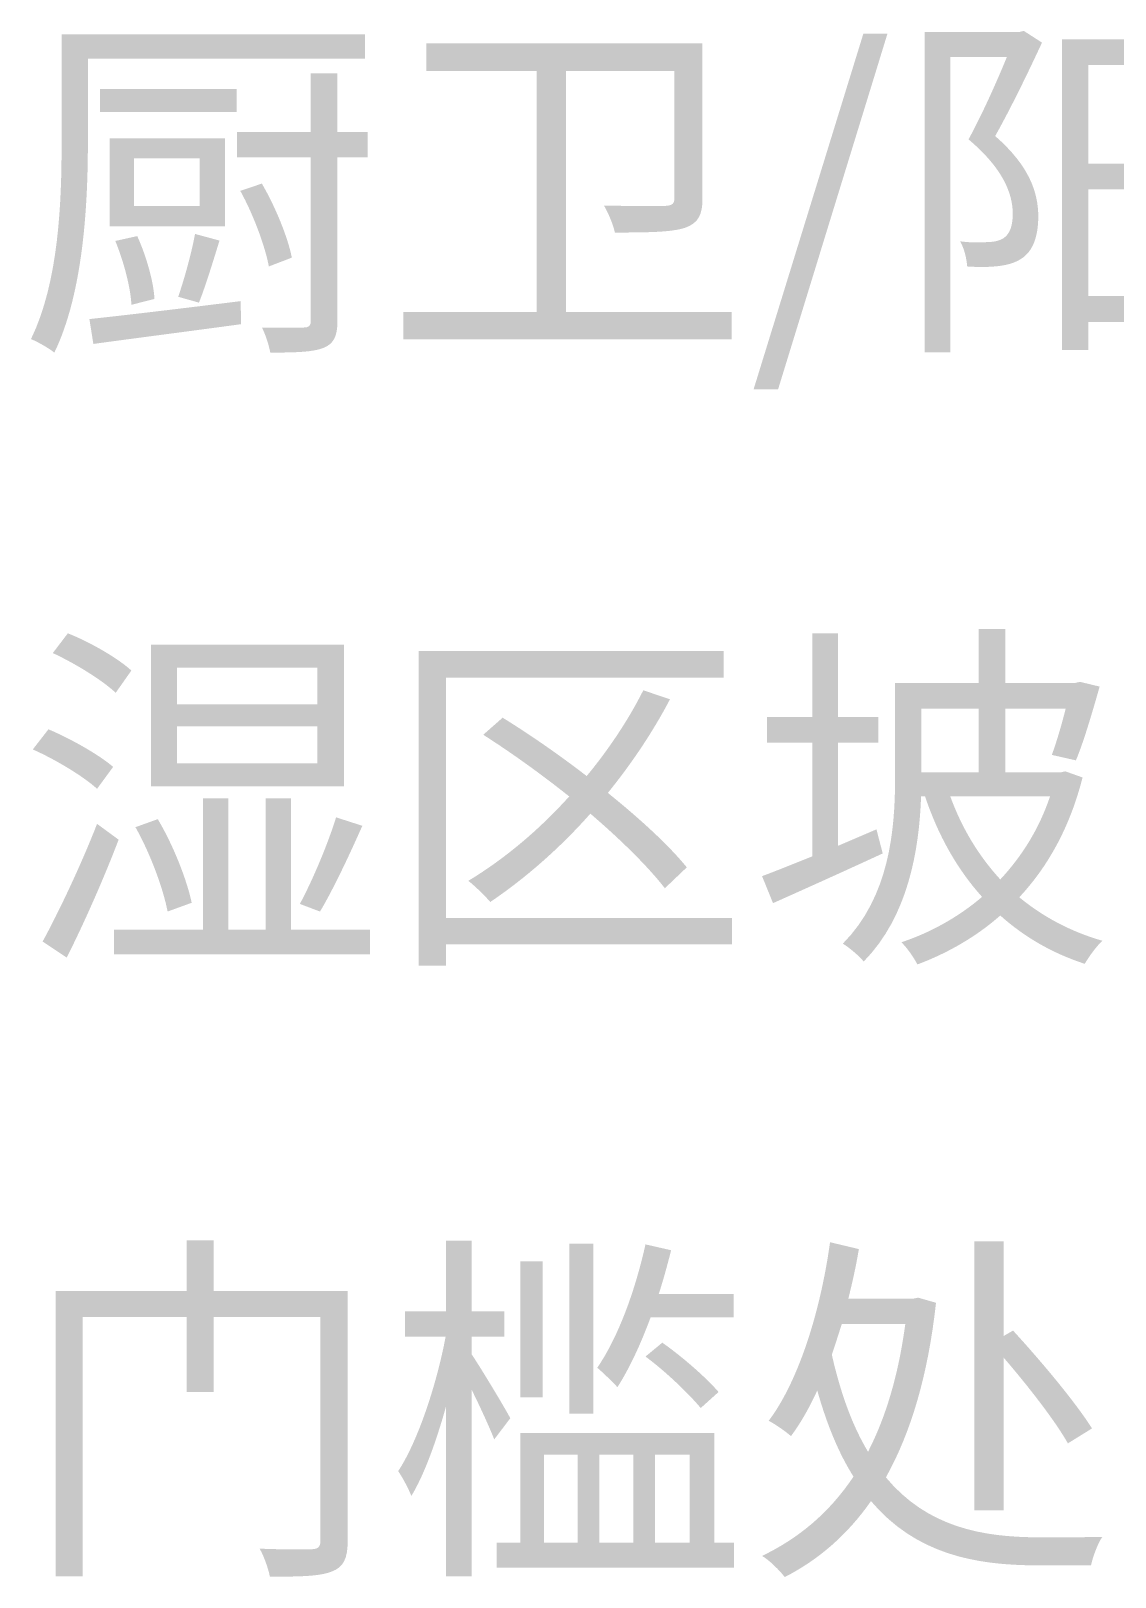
# Model space of a CAD drawing. Header units: millimetres. Extents: x -4600 to 229000, y -4300 to 19460.
# Drawn here: x 138209 to 139059, y 12972 to 14185 of the extents above; entities that cross this region are included whole.
import ezdxf

# ---------------------------------------------------------------- set-up
doc = ezdxf.new("R2010")
doc.units = ezdxf.units.MM
doc.header["$LTSCALE"] = 100
doc.layers.add('R2-LEGEND', color=7, linetype='Continuous', lineweight=18)

# ---------------------------------------------------------------- blocks, each defined once
blk = doc.blocks.new('A04_SHEET')
at = {"layer": 'R2-LEGEND'}
h = blk.add_hatch(color=256, dxfattribs=at)
edge = h.paths.add_edge_path()
edge.add_line((18233.5, 14182.2), (18233.5, 14097.1))
edge.add_spline(control_points=[(18233.5, 14097.1), (18233.5, 14051.8), (18231.5, 13988.2), (18209.5, 13943)], knot_values=[0, 0, 0, 0, 1, 1, 1, 1], degree=3, periodic=0)
edge.add_spline(control_points=[(18209.5, 13943), (18214.6, 13941), (18224.1, 13935.5), (18227.8, 13932.4)], knot_values=[0, 0, 0, 0, 1, 1, 1, 1], degree=3, periodic=0)
edge.add_spline(control_points=[(18227.8, 13932.4), (18250.7, 13979.6), (18254.1, 14049.5), (18254.1, 14097.1)], knot_values=[0, 0, 0, 0, 1, 1, 1, 1], degree=3, periodic=0)
edge.add_line((18254.1, 14097.1), (18254.1, 14163))
edge.add_line((18254.1, 14163), (18471.3, 14163))
edge.add_line((18471.3, 14163), (18471.3, 14182.2))
edge.add_line((18471.3, 14182.2), (18233.5, 14182.2))
edge = h.paths.add_edge_path(flags=0)
edge.add_line((18428.9, 14151.5), (18428.9, 14105.4))
edge.add_line((18428.9, 14105.4), (18371, 14105.4))
edge.add_line((18371, 14105.4), (18371, 14085.6))
edge.add_line((18371, 14085.6), (18428.9, 14085.6))
edge.add_line((18428.9, 14085.6), (18428.9, 13957.6))
edge.add_spline(control_points=[(18428.9, 13957.6), (18428.9, 13953.6), (18427.8, 13952.1), (18423.5, 13952.1)], knot_values=[0, 0, 0, 0, 1, 1, 1, 1], degree=3, periodic=0)
edge.add_spline(control_points=[(18423.5, 13952.1), (18419.2, 13951.8), (18405.4, 13951.8), (18390.5, 13952.1)], knot_values=[0, 0, 0, 0, 1, 1, 1, 1], degree=3, periodic=0)
edge.add_spline(control_points=[(18390.5, 13952.1), (18393.4, 13946.7), (18396.2, 13937.8), (18397.1, 13932.4)], knot_values=[0, 0, 0, 0, 1, 1, 1, 1], degree=3, periodic=0)
edge.add_spline(control_points=[(18397.1, 13932.4), (18417.7, 13932.4), (18430.9, 13932.9), (18438.9, 13936.1)], knot_values=[0, 0, 0, 0, 1, 1, 1, 1], degree=3, periodic=0)
edge.add_spline(control_points=[(18438.9, 13936.1), (18447, 13939.5), (18449.8, 13945.3), (18449.8, 13957.6)], knot_values=[0, 0, 0, 0, 1, 1, 1, 1], degree=3, periodic=0)
edge.add_line((18449.8, 13957.6), (18449.8, 14085.6))
edge.add_line((18449.8, 14085.6), (18473.6, 14085.6))
edge.add_line((18473.6, 14085.6), (18473.6, 14105.4))
edge.add_line((18473.6, 14105.4), (18449.8, 14105.4))
edge.add_line((18449.8, 14105.4), (18449.8, 14151.5))
edge.add_line((18449.8, 14151.5), (18428.9, 14151.5))
edge = h.paths.add_edge_path(flags=0)
edge.add_spline(control_points=[(18373.6, 14059.3), (18383.9, 14040.7), (18393.1, 14015.7), (18396, 14000)], knot_values=[0, 0, 0, 0, 1, 1, 1, 1], degree=3, periodic=0)
edge.add_line((18396, 14000), (18414, 14006.9))
edge.add_spline(control_points=[(18414, 14006.9), (18411.1, 14022.3), (18401.1, 14047), (18390.5, 14065)], knot_values=[0, 0, 0, 0, 1, 1, 1, 1], degree=3, periodic=0)
edge.add_line((18390.5, 14065), (18373.6, 14059.3))
h.paths.add_polyline_path([(18271.1, 14100.5), (18271.1, 14031.5), (18361.6, 14031.5), (18361.6, 14100.5), (18271.1, 14100.5)], flags=0)
h.paths.add_polyline_path([(18290.2, 14084.8), (18341.8, 14084.8), (18341.8, 14047.5), (18290.2, 14047.5), (18290.2, 14084.8)], flags=0)
edge = h.paths.add_edge_path(flags=0)
edge.add_line((18255.3, 13958.7), (18258.4, 13939.2))
edge.add_spline(control_points=[(18258.4, 13939.2), (18289.4, 13943.5), (18332.6, 13949), (18374.2, 13954.7)], knot_values=[0, 0, 0, 0, 1, 1, 1, 1], degree=3, periodic=0)
edge.add_line((18374.2, 13954.7), (18373.9, 13972.8))
edge.add_spline(control_points=[(18373.9, 13972.8), (18330.1, 13967.3), (18284.8, 13961.9), (18255.3, 13958.7)], knot_values=[0, 0, 0, 0, 1, 1, 1, 1], degree=3, periodic=0)
h.paths.add_polyline_path([(18263.6, 14139.2), (18263.6, 14121.2), (18370.8, 14121.2), (18370.8, 14139.2), (18263.6, 14139.2)], flags=0)
edge = h.paths.add_edge_path(flags=0)
edge.add_spline(control_points=[(18338.1, 14025.5), (18335.5, 14010.9), (18329.5, 13989.4), (18324.9, 13976.2)], knot_values=[0, 0, 0, 0, 1, 1, 1, 1], degree=3, periodic=0)
edge.add_line((18324.9, 13976.2), (18341.2, 13971.6))
edge.add_spline(control_points=[(18341.2, 13971.6), (18346.1, 13983.9), (18352.1, 14003.4), (18357.3, 14020.3)], knot_values=[0, 0, 0, 0, 1, 1, 1, 1], degree=3, periodic=0)
edge.add_line((18357.3, 14020.3), (18338.1, 14025.5))
edge = h.paths.add_edge_path(flags=0)
edge.add_spline(control_points=[(18275.6, 14020), (18282.2, 14004), (18287.7, 13983.1), (18288.2, 13969.9)], knot_values=[0, 0, 0, 0, 1, 1, 1, 1], degree=3, periodic=0)
edge.add_line((18288.2, 13969.9), (18306.3, 13974.5))
edge.add_spline(control_points=[(18306.3, 13974.5), (18305.7, 13987.7), (18300, 14008), (18292.8, 14023.8)], knot_values=[0, 0, 0, 0, 1, 1, 1, 1], degree=3, periodic=0)
edge.add_line((18292.8, 14023.8), (18275.6, 14020))
for points in [[(18776.1, 13903.7), (18795.3, 13903.7), (18881, 14182.5), (18862.1, 14182.5), (18776.1, 13903.7)], [(18631.7, 13233.4), (18631.7, 13100.1), (18650.4, 13100.1), (18650.4, 13233.4), (18631.7, 13233.4)], [(18593.1, 13219.6), (18593.1, 13112.7), (18610.8, 13112.7), (18610.8, 13219.6), (18593.1, 13219.6)]]:
    blk.add_hatch(color=256, dxfattribs=at).paths.add_polyline_path(points)
h = blk.add_hatch(color=256, dxfattribs=at)
edge = h.paths.add_edge_path()
edge.add_line((18910.2, 14183.9), (18910.2, 13932.7))
edge.add_line((18910.2, 13932.7), (18930.3, 13932.7))
edge.add_line((18930.3, 13932.7), (18930.3, 14164.4))
edge.add_line((18930.3, 14164.4), (18974.7, 14164.4))
edge.add_spline(control_points=[(18974.7, 14164.4), (18966.7, 14144.9), (18955.5, 14119.7), (18944.6, 14099.7)], knot_values=[0, 0, 0, 0, 1, 1, 1, 1], degree=3, periodic=0)
edge.add_spline(control_points=[(18944.6, 14099.7), (18971.5, 14077), (18979, 14057.6), (18979.3, 14041.8)], knot_values=[0, 0, 0, 0, 1, 1, 1, 1], degree=3, periodic=0)
edge.add_spline(control_points=[(18979.3, 14041.8), (18979.3, 14032.6), (18977.3, 14025.5), (18971.8, 14022)], knot_values=[0, 0, 0, 0, 1, 1, 1, 1], degree=3, periodic=0)
edge.add_spline(control_points=[(18971.8, 14022), (18968.4, 14020), (18964.4, 14019.2), (18960.1, 14019.2)], knot_values=[0, 0, 0, 0, 1, 1, 1, 1], degree=3, periodic=0)
edge.add_spline(control_points=[(18960.1, 14019.2), (18954.1, 14018.6), (18946.3, 14018.6), (18938, 14019.7)], knot_values=[0, 0, 0, 0, 1, 1, 1, 1], degree=3, periodic=0)
edge.add_spline(control_points=[(18938, 14019.7), (18941.4, 14014), (18943.2, 14005.4), (18943.5, 14000)], knot_values=[0, 0, 0, 0, 1, 1, 1, 1], degree=3, periodic=0)
edge.add_spline(control_points=[(18943.5, 14000), (18951.8, 13999.4), (18960.9, 13999.4), (18968.1, 14000.3), (18975, 14001.1), (18981, 14002.8), (18985.9, 14006), (18995.3, 14012), (18999.3, 14023.8), (18999.3, 14039.8)], knot_values=[0, 0, 0, 0, 1, 1, 1, 2, 2, 2, 3, 3, 3, 3], degree=3, periodic=0)
edge.add_spline(control_points=[(18999.3, 14039.8), (18999, 14057.9), (18992.7, 14078.5), (18965.5, 14102.3)], knot_values=[0, 0, 0, 0, 1, 1, 1, 1], degree=3, periodic=0)
edge.add_spline(control_points=[(18965.5, 14102.3), (18977.8, 14124.3), (18991.3, 14152.1), (19002.2, 14175.6)], knot_values=[0, 0, 0, 0, 1, 1, 1, 1], degree=3, periodic=0)
edge.add_line((19002.2, 14175.6), (18987.9, 14184.8))
edge.add_line((18987.9, 14184.8), (18984.4, 14183.9))
edge.add_line((18984.4, 14183.9), (18910.2, 14183.9))
h = blk.add_hatch(color=256, dxfattribs=at)
edge = h.paths.add_edge_path()
edge.add_line((18519.4, 14175), (18519.4, 14153.3))
edge.add_line((18519.4, 14153.3), (18606, 14153.3))
edge.add_line((18606, 14153.3), (18606, 13964.2))
edge.add_line((18606, 13964.2), (18501.4, 13964.2))
edge.add_line((18501.4, 13964.2), (18501.4, 13942.7))
edge.add_line((18501.4, 13942.7), (18758.9, 13942.7))
edge.add_line((18758.9, 13942.7), (18758.9, 13964.2))
edge.add_line((18758.9, 13964.2), (18628.9, 13964.2))
edge.add_line((18628.9, 13964.2), (18628.9, 14153.3))
edge.add_line((18628.9, 14153.3), (18714, 14153.3))
edge.add_line((18714, 14153.3), (18714, 14053.8))
edge.add_spline(control_points=[(18714, 14053.8), (18714, 14049.3), (18712.5, 14047.8), (18706.8, 14047.5), (18700.8, 14047.3), (18680.7, 14047.3), (18658.7, 14047.8)], knot_values=[0, 0, 0, 0, 1, 1, 1, 2, 2, 2, 2], degree=3, periodic=0)
edge.add_spline(control_points=[(18658.7, 14047.8), (18662.1, 14042.1), (18666.1, 14032.6), (18667.3, 14026.6)], knot_values=[0, 0, 0, 0, 1, 1, 1, 1], degree=3, periodic=0)
edge.add_spline(control_points=[(18667.3, 14026.6), (18693.6, 14026.6), (18711.7, 14026.9), (18722.3, 14030.3)], knot_values=[0, 0, 0, 0, 1, 1, 1, 1], degree=3, periodic=0)
edge.add_spline(control_points=[(18722.3, 14030.3), (18732.9, 14034.1), (18736, 14040.7), (18736, 14053.3)], knot_values=[0, 0, 0, 0, 1, 1, 1, 1], degree=3, periodic=0)
edge.add_line((18736, 14053.3), (18736, 14175))
edge.add_line((18736, 14175), (18519.4, 14175))
h = blk.add_hatch(color=256, dxfattribs=at)
h.paths.add_polyline_path([(19017.9, 14178.2), (19017.9, 13934.4), (19038.6, 13934.4), (19038.6, 13956.4), (19123.9, 13956.4), (19123.9, 13937), (19145.4, 13937), (19145.4, 14178.2), (19017.9, 14178.2)])
h.paths.add_polyline_path([(19038.6, 13976.8), (19038.6, 14060.4), (19123.9, 14060.4), (19123.9, 13976.8), (19038.6, 13976.8)], flags=0)
h.paths.add_polyline_path([(19038.6, 14080.5), (19038.6, 14158.1), (19123.9, 14158.1), (19123.9, 14080.5), (19038.6, 14080.5)], flags=0)
h = blk.add_hatch(color=256, dxfattribs=at)
edge = h.paths.add_edge_path()
edge.add_spline(control_points=[(18226.6, 13696.7), (18244.4, 13688.4), (18265.6, 13675.3), (18275.9, 13665.5)], knot_values=[0, 0, 0, 0, 1, 1, 1, 1], degree=3, periodic=0)
edge.add_line((18275.9, 13665.5), (18288.2, 13683))
edge.add_spline(control_points=[(18288.2, 13683), (18277.6, 13692.7), (18256.2, 13705.1), (18238.4, 13712.2)], knot_values=[0, 0, 0, 0, 1, 1, 1, 1], degree=3, periodic=0)
edge.add_line((18238.4, 13712.2), (18226.6, 13696.7))
h = blk.add_hatch(color=256, dxfattribs=at)
edge = h.paths.add_edge_path()
edge.add_line((18782.7, 13521.7), (18791.3, 13500.5))
edge.add_spline(control_points=[(18791.3, 13500.5), (18815.7, 13511.4), (18847.5, 13525.7), (18877.3, 13539.5)], knot_values=[0, 0, 0, 0, 1, 1, 1, 1], degree=3, periodic=0)
edge.add_line((18877.3, 13539.5), (18872.4, 13558.4))
edge.add_line((18872.4, 13558.4), (18842.3, 13545.5))
edge.add_line((18842.3, 13545.5), (18842.3, 13626.3))
edge.add_line((18842.3, 13626.3), (18873.8, 13626.3))
edge.add_line((18873.8, 13626.3), (18873.8, 13646.6))
edge.add_line((18873.8, 13646.6), (18842.3, 13646.6))
edge.add_line((18842.3, 13646.6), (18842.3, 13712.2))
edge.add_line((18842.3, 13712.2), (18822, 13712.2))
edge.add_line((18822, 13712.2), (18822, 13646.6))
edge.add_line((18822, 13646.6), (18786.5, 13646.6))
edge.add_line((18786.5, 13646.6), (18786.5, 13626.3))
edge.add_line((18786.5, 13626.3), (18822, 13626.3))
edge.add_line((18822, 13626.3), (18822, 13537.2))
edge.add_spline(control_points=[(18822, 13537.2), (18807.1, 13531.2), (18793.6, 13525.7), (18782.7, 13521.7)], knot_values=[0, 0, 0, 0, 1, 1, 1, 1], degree=3, periodic=0)
h = blk.add_hatch(color=256, dxfattribs=at)
edge = h.paths.add_edge_path()
edge.add_line((18887, 13673.3), (18887, 13598.8))
edge.add_spline(control_points=[(18887, 13598.8), (18887, 13558.4), (18882.7, 13505.7), (18846, 13468.7)], knot_values=[0, 0, 0, 0, 1, 1, 1, 1], degree=3, periodic=0)
edge.add_spline(control_points=[(18846, 13468.7), (18850.6, 13466.1), (18858.9, 13459), (18862.4, 13454.7)], knot_values=[0, 0, 0, 0, 1, 1, 1, 1], degree=3, periodic=0)
edge.add_spline(control_points=[(18862.4, 13454.7), (18897.3, 13490.2), (18905.9, 13542.3), (18907.4, 13584.2)], knot_values=[0, 0, 0, 0, 1, 1, 1, 1], degree=3, periodic=0)
edge.add_line((18907.4, 13584.2), (18910.5, 13584.2))
edge.add_spline(control_points=[(18910.5, 13584.2), (18920.8, 13553.5), (18935.7, 13527.1), (18955.2, 13505.4)], knot_values=[0, 0, 0, 0, 1, 1, 1, 1], degree=3, periodic=0)
edge.add_spline(control_points=[(18955.2, 13505.4), (18936.3, 13489.3), (18914.5, 13477.3), (18891.9, 13469.8)], knot_values=[0, 0, 0, 0, 1, 1, 1, 1], degree=3, periodic=0)
edge.add_spline(control_points=[(18891.9, 13469.8), (18896.5, 13465.5), (18901.9, 13457.5), (18904.5, 13452.4)], knot_values=[0, 0, 0, 0, 1, 1, 1, 1], degree=3, periodic=0)
edge.add_spline(control_points=[(18904.5, 13452.4), (18928, 13461.2), (18950.3, 13473.9), (18969.5, 13490.8)], knot_values=[0, 0, 0, 0, 1, 1, 1, 1], degree=3, periodic=0)
edge.add_spline(control_points=[(18969.5, 13490.8), (18988.1, 13474.1), (19010.2, 13461.2), (19035.7, 13452.9)], knot_values=[0, 0, 0, 0, 1, 1, 1, 1], degree=3, periodic=0)
edge.add_spline(control_points=[(19035.7, 13452.9), (19038.9, 13458.4), (19044.9, 13466.7), (19049.5, 13471)], knot_values=[0, 0, 0, 0, 1, 1, 1, 1], degree=3, periodic=0)
edge.add_spline(control_points=[(19049.5, 13471), (19024.5, 13478.2), (19002.8, 13489.9), (18984.4, 13505.1)], knot_values=[0, 0, 0, 0, 1, 1, 1, 1], degree=3, periodic=0)
edge.add_spline(control_points=[(18984.4, 13505.1), (19006.8, 13529.1), (19024.2, 13560.1), (19034, 13599.1)], knot_values=[0, 0, 0, 0, 1, 1, 1, 1], degree=3, periodic=0)
edge.add_line((19034, 13599.1), (19020.5, 13603.9))
edge.add_line((19020.5, 13603.9), (19016.8, 13603.1))
edge.add_line((19016.8, 13603.1), (18973.5, 13603.1))
edge.add_line((18973.5, 13603.1), (18973.5, 13653.2))
edge.add_line((18973.5, 13653.2), (19020.8, 13653.2))
edge.add_spline(control_points=[(19020.8, 13653.2), (19017.4, 13639.7), (19013.4, 13626.3), (19009.9, 13616.8)], knot_values=[0, 0, 0, 0, 1, 1, 1, 1], degree=3, periodic=0)
edge.add_line((19009.9, 13616.8), (19028.8, 13612.5))
edge.add_spline(control_points=[(19028.8, 13612.5), (19034.8, 13626.8), (19041.7, 13650.3), (19047.4, 13670.4)], knot_values=[0, 0, 0, 0, 1, 1, 1, 1], degree=3, periodic=0)
edge.add_line((19047.4, 13670.4), (19032, 13674.1))
edge.add_line((19032, 13674.1), (19028.3, 13673.3))
edge.add_line((19028.3, 13673.3), (18973.5, 13673.3))
edge.add_line((18973.5, 13673.3), (18973.5, 13715.7))
edge.add_line((18973.5, 13715.7), (18952.6, 13715.7))
edge.add_line((18952.6, 13715.7), (18952.6, 13673.3))
edge.add_line((18952.6, 13673.3), (18887, 13673.3))
edge = h.paths.add_edge_path(flags=0)
edge.add_spline(control_points=[(19008.5, 13584.2), (18999.9, 13558.7), (18986.4, 13537.2), (18969.5, 13519.1)], knot_values=[0, 0, 0, 0, 1, 1, 1, 1], degree=3, periodic=0)
edge.add_spline(control_points=[(18969.5, 13519.1), (18952.6, 13537.5), (18939.4, 13559.2), (18930.3, 13584.2)], knot_values=[0, 0, 0, 0, 1, 1, 1, 1], degree=3, periodic=0)
edge.add_line((18930.3, 13584.2), (19008.5, 13584.2))
h.paths.add_polyline_path([(18952.6, 13653.2), (18952.6, 13603.1), (18907.6, 13603.1), (18907.6, 13653.2), (18952.6, 13653.2)], flags=0)
h = blk.add_hatch(color=256, dxfattribs=at)
h.paths.add_polyline_path([(18303.7, 13703.3), (18303.7, 13592.2), (18455, 13592.2), (18455, 13703.3), (18303.7, 13703.3)])
h.paths.add_polyline_path([(18324.1, 13639.2), (18434.1, 13639.2), (18434.1, 13610.2), (18324.1, 13610.2), (18324.1, 13639.2)], flags=0)
h.paths.add_polyline_path([(18324.1, 13685.3), (18434.1, 13685.3), (18434.1, 13656.6), (18324.1, 13656.6), (18324.1, 13685.3)], flags=0)
h = blk.add_hatch(color=256, dxfattribs=at)
h.paths.add_polyline_path([(18513.4, 13698.2), (18513.4, 13451.5), (18534.9, 13451.5), (18534.9, 13468.1), (18759.2, 13468.1), (18759.2, 13488.8), (18534.9, 13488.8), (18534.9, 13677.3), (18752.6, 13677.3), (18752.6, 13698.2), (18513.4, 13698.2)])
edge = h.paths.add_edge_path(flags=0)
edge.add_spline(control_points=[(18564.1, 13632.6), (18586.2, 13618.5), (18609.7, 13601.6), (18631.5, 13584.2)], knot_values=[0, 0, 0, 0, 1, 1, 1, 1], degree=3, periodic=0)
edge.add_spline(control_points=[(18631.5, 13584.2), (18607.7, 13557.8), (18580.8, 13535.2), (18552.4, 13518)], knot_values=[0, 0, 0, 0, 1, 1, 1, 1], degree=3, periodic=0)
edge.add_spline(control_points=[(18552.4, 13518), (18557.3, 13514.2), (18565.9, 13505.9), (18569.6, 13501.4)], knot_values=[0, 0, 0, 0, 1, 1, 1, 1], degree=3, periodic=0)
edge.add_spline(control_points=[(18569.6, 13501.4), (18597.1, 13520), (18624, 13543.5), (18648.1, 13570.7)], knot_values=[0, 0, 0, 0, 1, 1, 1, 1], degree=3, periodic=0)
edge.add_spline(control_points=[(18648.1, 13570.7), (18672.1, 13550.1), (18693.1, 13529.4), (18706.5, 13512.2)], knot_values=[0, 0, 0, 0, 1, 1, 1, 1], degree=3, periodic=0)
edge.add_line((18706.5, 13512.2), (18723.7, 13528.6))
edge.add_spline(control_points=[(18723.7, 13528.6), (18709.4, 13546.1), (18687, 13566.7), (18661.8, 13587)], knot_values=[0, 0, 0, 0, 1, 1, 1, 1], degree=3, periodic=0)
edge.add_spline(control_points=[(18661.8, 13587), (18680.2, 13609.7), (18696.8, 13634.3), (18710.5, 13660.4)], knot_values=[0, 0, 0, 0, 1, 1, 1, 1], degree=3, periodic=0)
edge.add_line((18710.5, 13660.4), (18689.6, 13667.5))
edge.add_spline(control_points=[(18689.6, 13667.5), (18677.6, 13643.7), (18662.4, 13621.1), (18645.2, 13600.2)], knot_values=[0, 0, 0, 0, 1, 1, 1, 1], degree=3, periodic=0)
edge.add_spline(control_points=[(18645.2, 13600.2), (18623.7, 13616.8), (18600.5, 13632.9), (18579.3, 13646)], knot_values=[0, 0, 0, 0, 1, 1, 1, 1], degree=3, periodic=0)
edge.add_line((18579.3, 13646), (18564.1, 13632.6))
h = blk.add_hatch(color=256, dxfattribs=at)
edge = h.paths.add_edge_path()
edge.add_spline(control_points=[(18210.9, 13621.1), (18228.9, 13613.1), (18250.7, 13599.9), (18261.3, 13590.2)], knot_values=[0, 0, 0, 0, 1, 1, 1, 1], degree=3, periodic=0)
edge.add_line((18261.3, 13590.2), (18273.9, 13607.4))
edge.add_spline(control_points=[(18273.9, 13607.4), (18262.7, 13617.1), (18240.7, 13629.4), (18223.2, 13636.9)], knot_values=[0, 0, 0, 0, 1, 1, 1, 1], degree=3, periodic=0)
edge.add_line((18223.2, 13636.9), (18210.9, 13621.1))
h = blk.add_hatch(color=256, dxfattribs=at)
h.paths.add_polyline_path([(18393.4, 13582.7), (18393.4, 13479.6), (18364.2, 13479.6), (18364.2, 13582.7), (18344.4, 13582.7), (18344.4, 13479.6), (18274.5, 13479.6), (18274.5, 13460.4), (18475.3, 13460.4), (18475.3, 13479.6), (18413.4, 13479.6), (18413.4, 13582.7), (18393.4, 13582.7)])
edge = h.paths.add_edge_path(flags=0)
edge.add_spline(control_points=[(18448.7, 13567.8), (18442.4, 13547.2), (18430.1, 13518), (18420.3, 13499.9)], knot_values=[0, 0, 0, 0, 1, 1, 1, 1], degree=3, periodic=0)
edge.add_line((18420.3, 13499.9), (18436.1, 13493.9))
edge.add_spline(control_points=[(18436.1, 13493.9), (18446.4, 13511.1), (18459.3, 13538.6), (18469.3, 13561.2)], knot_values=[0, 0, 0, 0, 1, 1, 1, 1], degree=3, periodic=0)
edge.add_line((18469.3, 13561.2), (18448.7, 13567.8))
edge = h.paths.add_edge_path(flags=0)
edge.add_spline(control_points=[(18291.4, 13560.1), (18302.9, 13539.7), (18313.2, 13512), (18316.6, 13493.9)], knot_values=[0, 0, 0, 0, 1, 1, 1, 1], degree=3, periodic=0)
edge.add_line((18316.6, 13493.9), (18335.5, 13500.8))
edge.add_spline(control_points=[(18335.5, 13500.8), (18331.8, 13518.5), (18321.2, 13545.8), (18308.9, 13566.4)], knot_values=[0, 0, 0, 0, 1, 1, 1, 1], degree=3, periodic=0)
edge.add_line((18308.9, 13566.4), (18291.4, 13560.1))
h = blk.add_hatch(color=256, dxfattribs=at)
edge = h.paths.add_edge_path()
edge.add_line((18218.6, 13470.4), (18237.5, 13457.8))
edge.add_spline(control_points=[(18237.5, 13457.8), (18251, 13484.5), (18266.8, 13520.3), (18278.2, 13550.3)], knot_values=[0, 0, 0, 0, 1, 1, 1, 1], degree=3, periodic=0)
edge.add_line((18278.2, 13550.3), (18261.3, 13562.7))
edge.add_spline(control_points=[(18261.3, 13562.7), (18248.7, 13530.3), (18230.9, 13492.8), (18218.6, 13470.4)], knot_values=[0, 0, 0, 0, 1, 1, 1, 1], degree=3, periodic=0)
h = blk.add_hatch(color=256, dxfattribs=at)
edge = h.paths.add_edge_path()
edge.add_line((18331.5, 13235.9), (18331.5, 13196.1))
edge.add_line((18331.5, 13196.1), (18228.9, 13196.1))
edge.add_line((18228.9, 13196.1), (18228.9, 12972.4))
edge.add_line((18228.9, 12972.4), (18250.1, 12972.4))
edge.add_line((18250.1, 12972.4), (18250.1, 13175.8))
edge.add_line((18250.1, 13175.8), (18331.5, 13175.8))
edge.add_line((18331.5, 13175.8), (18331.5, 13117))
edge.add_line((18331.5, 13117), (18352.7, 13117))
edge.add_line((18352.7, 13117), (18352.7, 13175.8))
edge.add_line((18352.7, 13175.8), (18436.4, 13175.8))
edge.add_line((18436.4, 13175.8), (18436.4, 13000.2))
edge.add_spline(control_points=[(18436.4, 13000.2), (18436.4, 12995.3), (18434.6, 12993.9), (18429.5, 12993.6)], knot_values=[0, 0, 0, 0, 1, 1, 1, 1], degree=3, periodic=0)
edge.add_spline(control_points=[(18429.5, 12993.6), (18424.3, 12993.6), (18406.6, 12993.3), (18388.8, 12994.1)], knot_values=[0, 0, 0, 0, 1, 1, 1, 1], degree=3, periodic=0)
edge.add_spline(control_points=[(18388.8, 12994.1), (18392.2, 12988.1), (18395.7, 12978.1), (18396.8, 12972.1)], knot_values=[0, 0, 0, 0, 1, 1, 1, 1], degree=3, periodic=0)
edge.add_spline(control_points=[(18396.8, 12972.1), (18420.3, 12972.1), (18436.1, 12972.4), (18445.2, 12976.1)], knot_values=[0, 0, 0, 0, 1, 1, 1, 1], degree=3, periodic=0)
edge.add_spline(control_points=[(18445.2, 12976.1), (18454.4, 12979.5), (18457.8, 12986.1), (18457.8, 12999.9)], knot_values=[0, 0, 0, 0, 1, 1, 1, 1], degree=3, periodic=0)
edge.add_line((18457.8, 12999.9), (18457.8, 13196.1))
edge.add_line((18457.8, 13196.1), (18352.7, 13196.1))
edge.add_line((18352.7, 13196.1), (18352.7, 13235.9))
edge.add_line((18352.7, 13235.9), (18331.5, 13235.9))
h = blk.add_hatch(color=256, dxfattribs=at)
edge = h.paths.add_edge_path()
edge.add_line((18534.9, 13235.7), (18534.9, 13180.4))
edge.add_line((18534.9, 13180.4), (18502.8, 13180.4))
edge.add_line((18502.8, 13180.4), (18502.8, 13160.3))
edge.add_line((18502.8, 13160.3), (18534.6, 13160.3))
edge.add_spline(control_points=[(18534.6, 13160.3), (18527.5, 13122.5), (18512.6, 13077.8), (18497.4, 13054.9)], knot_values=[0, 0, 0, 0, 1, 1, 1, 1], degree=3, periodic=0)
edge.add_spline(control_points=[(18497.4, 13054.9), (18500.8, 13050), (18505.7, 13040.8), (18507.7, 13035.4)], knot_values=[0, 0, 0, 0, 1, 1, 1, 1], degree=3, periodic=0)
edge.add_spline(control_points=[(18507.7, 13035.4), (18517.7, 13051.7), (18527.2, 13078.1), (18534.9, 13105.6)], knot_values=[0, 0, 0, 0, 1, 1, 1, 1], degree=3, periodic=0)
edge.add_line((18534.9, 13105.6), (18534.9, 12972.4))
edge.add_line((18534.9, 12972.4), (18555, 12972.4))
edge.add_line((18555, 12972.4), (18555, 13118.8))
edge.add_spline(control_points=[(18555, 13118.8), (18561.8, 13105), (18569.3, 13088.7), (18572.7, 13079.8)], knot_values=[0, 0, 0, 0, 1, 1, 1, 1], degree=3, periodic=0)
edge.add_line((18572.7, 13079.8), (18585.3, 13096.4))
edge.add_spline(control_points=[(18585.3, 13096.4), (18581, 13104.7), (18562.1, 13136), (18555, 13146.6)], knot_values=[0, 0, 0, 0, 1, 1, 1, 1], degree=3, periodic=0)
edge.add_line((18555, 13146.6), (18555, 13160.3))
edge.add_line((18555, 13160.3), (18580.5, 13160.3))
edge.add_line((18580.5, 13160.3), (18580.5, 13180.4))
edge.add_line((18580.5, 13180.4), (18555, 13180.4))
edge.add_line((18555, 13180.4), (18555, 13235.7))
edge.add_line((18555, 13235.7), (18534.9, 13235.7))
h = blk.add_hatch(color=256, dxfattribs=at)
edge = h.paths.add_edge_path()
edge.add_spline(control_points=[(18836, 13234.5), (18828.3, 13178.4), (18810.5, 13124.2), (18787.9, 13094.4)], knot_values=[0, 0, 0, 0, 1, 1, 1, 1], degree=3, periodic=0)
edge.add_spline(control_points=[(18787.9, 13094.4), (18793.6, 13091.5), (18801.4, 13085.8), (18805.4, 13082.4)], knot_values=[0, 0, 0, 0, 1, 1, 1, 1], degree=3, periodic=0)
edge.add_spline(control_points=[(18805.4, 13082.4), (18812.8, 13092.4), (18819.7, 13104.4), (18826, 13118.2)], knot_values=[0, 0, 0, 0, 1, 1, 1, 1], degree=3, periodic=0)
edge.add_spline(control_points=[(18826, 13118.2), (18833.7, 13090.7), (18843.2, 13068.3), (18854.4, 13050.6)], knot_values=[0, 0, 0, 0, 1, 1, 1, 1], degree=3, periodic=0)
edge.add_spline(control_points=[(18854.4, 13050.6), (18835.4, 13022.2), (18811.4, 13002.2), (18782.7, 12988.4)], knot_values=[0, 0, 0, 0, 1, 1, 1, 1], degree=3, periodic=0)
edge.add_spline(control_points=[(18782.7, 12988.4), (18788.2, 12985.3), (18796.8, 12976.7), (18800.5, 12971.8)], knot_values=[0, 0, 0, 0, 1, 1, 1, 1], degree=3, periodic=0)
edge.add_spline(control_points=[(18800.5, 12971.8), (18826.8, 12985.3), (18849.5, 13004.7), (18868.1, 13031.4)], knot_values=[0, 0, 0, 0, 1, 1, 1, 1], degree=3, periodic=0)
edge.add_spline(control_points=[(18868.1, 13031.4), (18903.1, 12990.1), (18949.2, 12981), (18998.5, 12981)], knot_values=[0, 0, 0, 0, 1, 1, 1, 1], degree=3, periodic=0)
edge.add_line((18998.5, 12981), (19040.6, 12981))
edge.add_spline(control_points=[(19040.6, 12981), (19042, 12987.3), (19045.7, 12997.9), (19049.5, 13003.3)], knot_values=[0, 0, 0, 0, 1, 1, 1, 1], degree=3, periodic=0)
edge.add_spline(control_points=[(19049.5, 13003.3), (19038.3, 13003), (19008.5, 13003), (18999.6, 13003), (18955.5, 13003), (18912.2, 13011), (18879.8, 13050)], knot_values=[0, 0, 0, 0, 1, 1, 1, 2, 2, 2, 2], degree=3, periodic=0)
edge.add_spline(control_points=[(18879.8, 13050), (18899.3, 13085), (18912.8, 13129.7), (18919.1, 13187)], knot_values=[0, 0, 0, 0, 1, 1, 1, 1], degree=3, periodic=0)
edge.add_line((18919.1, 13187), (18905.1, 13191))
edge.add_line((18905.1, 13191), (18900.8, 13190.1))
edge.add_line((18900.8, 13190.1), (18850.3, 13190.1))
edge.add_spline(control_points=[(18850.3, 13190.1), (18853.5, 13202.7), (18856.4, 13215.9), (18858.6, 13229.1)], knot_values=[0, 0, 0, 0, 1, 1, 1, 1], degree=3, periodic=0)
edge.add_line((18858.6, 13229.1), (18836, 13234.5))
edge = h.paths.add_edge_path(flags=0)
edge.add_line((18949.2, 13235.1), (18949.2, 13024.2))
edge.add_line((18949.2, 13024.2), (18972.1, 13024.2))
edge.add_line((18972.1, 13024.2), (18972.1, 13144))
edge.add_spline(control_points=[(18972.1, 13144), (18991.6, 13121.3), (19012.5, 13094.4), (19022.5, 13076.7)], knot_values=[0, 0, 0, 0, 1, 1, 1, 1], degree=3, periodic=0)
edge.add_line((19022.5, 13076.7), (19041.4, 13088.4))
edge.add_spline(control_points=[(19041.4, 13088.4), (19028.5, 13109), (19001.3, 13141.4), (18979.5, 13165.2)], knot_values=[0, 0, 0, 0, 1, 1, 1, 1], degree=3, periodic=0)
edge.add_line((18979.5, 13165.2), (18972.1, 13160.9))
edge.add_line((18972.1, 13160.9), (18972.1, 13235.1))
edge.add_line((18972.1, 13235.1), (18949.2, 13235.1))
edge = h.paths.add_edge_path(flags=0)
edge.add_spline(control_points=[(18895, 13170.3), (18889.6, 13129.9), (18879.6, 13097), (18865.8, 13070.1)], knot_values=[0, 0, 0, 0, 1, 1, 1, 1], degree=3, periodic=0)
edge.add_spline(control_points=[(18865.8, 13070.1), (18854.1, 13089.5), (18844.6, 13114.5), (18837.4, 13146.3)], knot_values=[0, 0, 0, 0, 1, 1, 1, 1], degree=3, periodic=0)
edge.add_spline(control_points=[(18837.4, 13146.3), (18840, 13154), (18842.6, 13162), (18845.2, 13170.3)], knot_values=[0, 0, 0, 0, 1, 1, 1, 1], degree=3, periodic=0)
edge.add_line((18845.2, 13170.3), (18895, 13170.3))
h = blk.add_hatch(color=256, dxfattribs=at)
edge = h.paths.add_edge_path()
edge.add_spline(control_points=[(18691.3, 13232.8), (18683.3, 13196.7), (18670.1, 13160.3), (18653.5, 13136)], knot_values=[0, 0, 0, 0, 1, 1, 1, 1], degree=3, periodic=0)
edge.add_spline(control_points=[(18653.5, 13136), (18658.1, 13132.2), (18666.1, 13124.2), (18669.3, 13120.8)], knot_values=[0, 0, 0, 0, 1, 1, 1, 1], degree=3, periodic=0)
edge.add_spline(control_points=[(18669.3, 13120.8), (18678.7, 13135.4), (18687.6, 13154.6), (18695.3, 13175.5)], knot_values=[0, 0, 0, 0, 1, 1, 1, 1], degree=3, periodic=0)
edge.add_line((18695.3, 13175.5), (18760.4, 13175.5))
edge.add_line((18760.4, 13175.5), (18760.4, 13193.8))
edge.add_line((18760.4, 13193.8), (18701.7, 13193.8))
edge.add_spline(control_points=[(18701.7, 13193.8), (18705.4, 13205.3), (18708.5, 13216.7), (18711.4, 13228.2)], knot_values=[0, 0, 0, 0, 1, 1, 1, 1], degree=3, periodic=0)
edge.add_line((18711.4, 13228.2), (18691.3, 13232.8))
edge = h.paths.add_edge_path(flags=0)
edge.add_spline(control_points=[(18691.3, 13144.8), (18707.1, 13133.1), (18725.4, 13115.6), (18734.6, 13104.4)], knot_values=[0, 0, 0, 0, 1, 1, 1, 1], degree=3, periodic=0)
edge.add_line((18734.6, 13104.4), (18748.6, 13117))
edge.add_spline(control_points=[(18748.6, 13117), (18739.5, 13127.6), (18721.1, 13144), (18704.5, 13155.7)], knot_values=[0, 0, 0, 0, 1, 1, 1, 1], degree=3, periodic=0)
edge.add_line((18704.5, 13155.7), (18691.3, 13144.8))
h = blk.add_hatch(color=256, dxfattribs=at)
h.paths.add_polyline_path([(18574.7, 12998.7), (18574.7, 12979.2), (18760.7, 12979.2), (18760.7, 12998.7), (18745.2, 12998.7), (18745.2, 13084.7), (18593.1, 13084.7), (18593.1, 12998.7), (18574.7, 12998.7)])
h.paths.add_polyline_path([(18698.8, 12998.7), (18698.8, 13067.8), (18726, 13067.8), (18726, 12998.7), (18698.8, 12998.7)], flags=0)
h.paths.add_polyline_path([(18655.2, 12998.7), (18655.2, 13067.8), (18681.9, 13067.8), (18681.9, 12998.7), (18655.2, 12998.7)], flags=0)
h.paths.add_polyline_path([(18611.7, 12998.7), (18611.7, 13067.8), (18638, 13067.8), (18638, 12998.7), (18611.7, 12998.7)], flags=0)

msp = doc.modelspace()

# ---------------------------------------------------------------- block references
msp.add_blockref('A04_SHEET', (120000, 0))

doc.saveas('drawing.dxf')
